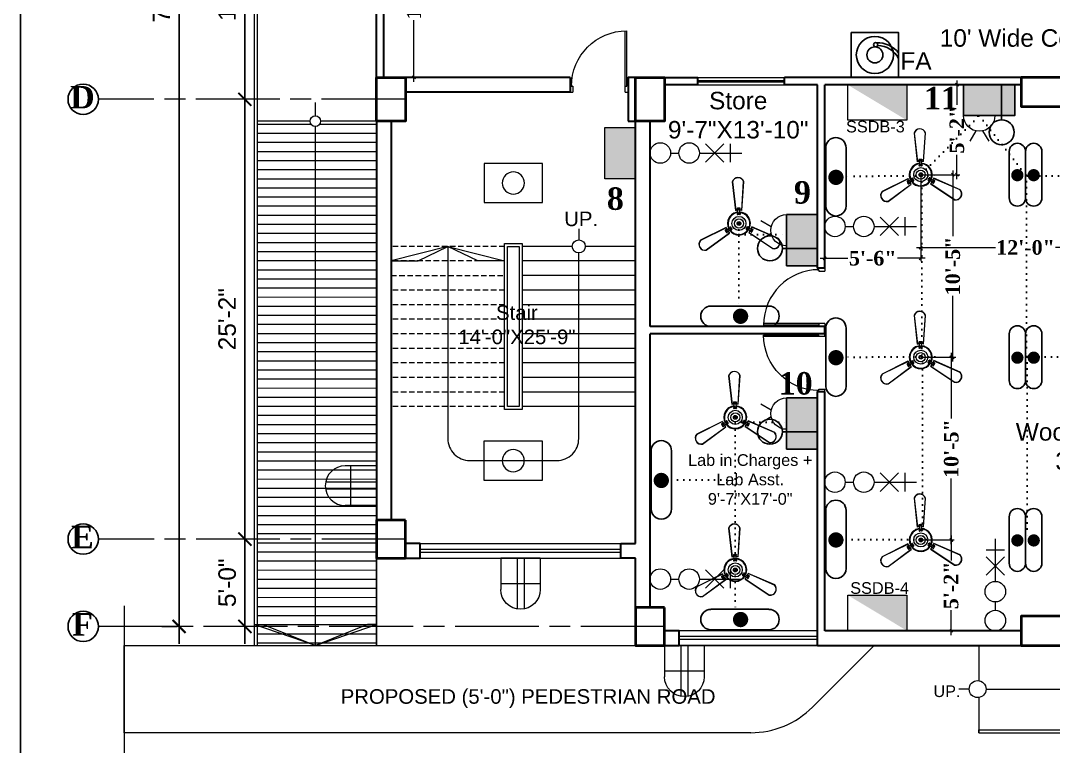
# Model space of a CAD drawing. Header units: inches. Extents: x -12 to 20935469, y -1604 to 24729220.
# Drawn here: x 20823799 to 20824509, y 24662805 to 24663303 of the extents above; entities that cross this region are included whole.
import ezdxf

# ---------------------------------------------------------------- set-up
doc = ezdxf.new("R2010")
doc.units = ezdxf.units.IN
doc.header["$LTSCALE"] = 0.03
doc.header["$MEASUREMENT"] = 0
doc.header["$PDMODE"] = 32
doc.header["$PDSIZE"] = 15
for name, pattern in [('ACAD_ISO02W100', [15, 12, -3]), ('ACAD_ISO08W100', [36, 24, -3, 6, -3]), ('DASHED2', [0.375, 0.25, -0.125]), ('DOT', [0.25, 0, -0.25])]:
    doc.linetypes.add(name, pattern=pattern)
for name, color, linetype, lineweight in [('0-elect.fixture-3 fan', 200, 'Continuous', 20), ('2', 7, 'Continuous', 9), ('AV_Text', 7, 'Continuous', 9), ('CL BOX', 90, 'ACAD_ISO02W100', 0), ('column', 1, 'Continuous', 40), ('Dim Line', 252, 'Continuous', 13), ('Dimiention', 75, 'Continuous', 18), ('Door', 7, 'Continuous', 18), ('DOUBLE LIGHT', 210, 'Continuous', 0), ('E-CF', 4, 'Continuous', 30), ('Grid Line', 252, 'Continuous', 18), ('Hatch', 253, 'Continuous', 15), ('line', 7, 'Continuous', 9), ('Main Wall', 7, 'Continuous', 30), ('RAIL', 23, 'Continuous', 13), ('STAIR', 46, 'Continuous', 15), ('WALL', 7, 'Continuous', 30), ('wind.', 150, 'Continuous', 20)]:
    doc.layers.add(name, color=color, linetype=linetype, lineweight=lineweight)
for name, color, linetype in [('DIM TEXT 2025', 7, 'Continuous'), ('fire alarm', 10, 'Continuous'), ('H', 154, 'Continuous'), ('QP TEX', 7, 'Continuous'), ('SB TEXT', 215, 'DOT'), ('SSDB TXT', 7, 'Continuous'), ('TEXT', 7, 'Continuous'), ('w', 188, 'DOT')]:
    doc.layers.add(name, color=color, linetype=linetype)
doc.styles.add('2', font='swisscl.ttf')
doc.styles.add('RomanS', font='arial.ttf', dxfattribs={"height": 12})
doc.styles.get("Standard").update_dxf_attribs({"font": 'timesbd.ttf'})
doc.dimstyles.new('Aec_Arch_I', dxfattribs={"dimscale": 96, "dimtxt": 12, "dimasz": 0.09375, "dimexe": 0.125, "dimexo": 0.125, "dimgap": 0.0625, "dimtad": 1, "dimdec": 0, "dimzin": 3, "dimdsep": 46, "dimlunit": 4, "dimtxsty": 'RomanS', "dimblk1": 'ARCHTICK', "dimblk2": 'ARCHTICK', "dimsah": 1, "dimcen": 0.09375, "dimdle": 0.125, "dimadec": 0, "dimazin": 0, "dimtfac": 0.75, "dimtdec": 0, "dimtmove": 2, "dimatfit": 3, "dimldrblk": 'ARCHTICK', "dimfxl": 1, "dimfrac": 1, "dimtolj": 1, "dimtzin": 0, "dimarcsym": 0})
doc.dimstyles.new('Standard 8', dxfattribs={"dimtxt": 7, "dimasz": 2, "dimexe": 2, "dimexo": 2, "dimgap": 2, "dimtad": 0, "dimdec": 0, "dimzin": 3, "dimdsep": 46, "dimlunit": 4, "dimtxsty": 'Standard', "dimblk": 'OBLIQUE', "dimcen": 3, "dimdle": 3, "dimclrd": 256, "dimclre": 256, "dimclrt": 256, "dimadec": 0, "dimazin": 0, "dimtfac": 1, "dimtdec": 0, "dimtix": 1, "dimtofl": 0, "dimtmove": 0, "dimatfit": 0, "dimldrblk": 'OBLIQUE', "dimfxl": 1, "dimtolj": 1, "dimtzin": 0, "dimlwd": -1, "dimlwe": -1, "dimarcsym": 0})

# ---------------------------------------------------------------- blocks, each defined once
blk = doc.blocks.new('$D40')
at = {"layer": 'Door'}
for p, q in [((1, 4), (1, 42)), ((2, 0), (2, 41.99)), ((1, 5), (0, 5)), ((2, 0), (0, 0)), ((2, 4), (1, 4)), ((39, 4), (38, 4)), ((38, 4), (38, 0)), ((40, 0), (38, 0)), ((40, 5), (38.99, 5)), ((39, 5), (39, 4))]:
    blk.add_line(p, q, dxfattribs=at)
blk.add_arc((1, 4), 38, 0, 90, dxfattribs=at)
blk = doc.blocks.new('E-CF')
at = {"layer": '0-elect.fixture-3 fan', "color": 230, "linetype": 'ByBlock', "lineweight": 13, "ltscale": 5}
for p, q in [((-1.45, 6.53), (-2.38, 20.87)), ((-1.35, 6.55), (-2.29, 20.85)), ((3.24, 20.73), (1.65, 6.48)), ((3.34, 20.73), (1.74, 6.45)), ((-19.63, -7.46), (-6.46, -1.71)), ((-19.57, -7.54), (-6.43, -1.8)), ((-4.99, -4.44), (-16.92, -12.4)), ((-4.93, -4.51), (-16.88, -12.49)), ((16.28, -13.26), (4.71, -4.73)), ((16.32, -13.17), (4.78, -4.66)), ((6.34, -2.1), (19.2, -8.44)), ((6.37, -2.01), (19.25, -8.36))]:
    blk.add_line(p, q, dxfattribs=at)
at = {"layer": '0-elect.fixture-3 fan', "color": 232, "linetype": 'ByBlock', "lineweight": 13, "ltscale": 5}
for p, q in [((-0.35, 5.43), (-0.66, 4.81)), ((-0.33, 6.68), (-0.62, 7.28)), ((-0.29, 7.46), (-0.15, 7.2)), ((-0.02, 6.87), (0.23, 7.01)), ((0.04, 5.2), (0.29, 5.33)), ((0.48, 7.43), (0.62, 7.18)), ((0.6, 5.41), (0.87, 4.78)), ((0.63, 6.66), (0.96, 7.25)), ((-0.35, 4.97), (-0.22, 4.72)), ((0.42, 4.9), (0.56, 4.65)), ((-6.08, -2.77), (-6.75, -2.79)), ((-6.68, -3.29), (-6.53, -3.05)), ((-6.31, -3.97), (-6.16, -3.73)), ((-5.94, -3.44), (-6.18, -3.29)), ((-5.62, -3.61), (-6, -4.17)), ((-4.99, -2.18), (-4.57, -1.62)), ((-4.52, -2.55), (-4.76, -2.41)), ((-4.53, -3.01), (-3.84, -2.97)), ((-4.46, -2.08), (-4.31, -1.83)), ((-4.13, -2.78), (-3.98, -2.54)), ((4.38, -3.22), (3.69, -3.14)), ((4.03, -2.81), (3.74, -2.8)), ((4.47, -2.17), (4.18, -2.17)), ((4.47, -2.63), (4.47, -2.91)), ((4.87, -2.41), (4.49, -1.83)), ((5.44, -3.87), (5.79, -4.45)), ((6.19, -4.13), (5.9, -4.12)), ((5.94, -3.05), (6.61, -3.1)), ((5.95, -3.42), (5.94, -3.7)), ((6.6, -3.47), (6.31, -3.46))]:
    blk.add_line(p, q, dxfattribs=at)
at = {"layer": '0-elect.fixture-3 fan', "color": 5, "lineweight": 13}
blk.add_line((0, 0), (0, 0), dxfattribs=at)
at = {"layer": '0-elect.fixture-3 fan', "color": 230, "linetype": 'ByBlock', "lineweight": 13, "ltscale": 5, "extrusion": (0, 0, -1)}
for centre, major_axis, start_param, end_param in [((0.46, 19.91), (-2.12, 2.12), 5.823867, 8.359631), ((0.46, 19.91), (-2.05, 2.05), 5.830329, 8.353169), ((0, 0), (-4.05, 4.05), 5.068563, 7.021343), ((0, 0), (-3.85, 3.85), 5.085186, 7.003917), ((0, 0), (4.72, 4.72), -1.003222, -0.833722), ((0, 0), (-4.05, 4.05), 0.879773, 2.832553), ((0, 0), (-3.85, 3.85), 0.896396, 2.815126), ((0, 0), (4.72, 4.72), -0.690743, -0.521244), ((0, 0), (-4.72, 4.72), 5.068843, 5.238343), ((0, 0), (4.72, 4.72), 3.185569, 3.355068), ((0, 0), (4.05, 4.05), 1.403372, 3.356151), ((0, 0), (-3.85, 3.85), 2.990791, 4.909522), ((0, 0), (4.72, 4.72), 1.403652, 1.573151), ((0, 0), (-4.72, 4.72), 2.66197, 2.831469), ((-17.47, -9.55), (-2.12, 2.12), 3.729471, 6.265236), ((-17.47, -9.55), (-2.05, 2.05), 3.735934, 6.258773), ((17, -10.35), (-2.12, 2.12), 1.635076, 4.170841), ((17, -10.35), (2.05, 2.05), 0.070743, 2.593582)]:
    blk.add_ellipse(centre, major_axis=major_axis, ratio=1, start_param=start_param, end_param=end_param, dxfattribs=at)
at = {"layer": '0-elect.fixture-3 fan', "color": 232, "linetype": 'ByBlock', "lineweight": 13, "ltscale": 5, "extrusion": (0, 0, -1)}
for centre, major_axis, start_param, end_param in [((-0.41, 7.39), (-0.169, 0.169), 5.038692, 7.013305), ((0, 0), (5.4, 5.4), -0.840677, -0.683789), ((-0.22, 7.33), (0.101, 0.101), 3.926991, 10.210176), ((-2.18, 6.1), (-1.37, 1.37), 2.052913, 2.705807), ((0.11, 6.94), (0.101, 0.101), 3.926991, 10.210176), ((0.17, 5.27), (0.101, 0.101), 3.926991, 10.210176), ((0.55, 7.31), (0.101, 0.101), 3.926991, 10.210176), ((2.58, 5.99), (1.46, 1.46), 3.643048, 4.257264), ((0.75, 7.36), (-0.169, 0.169), 0.887007, 2.86162), ((-0.44, 4.71), (0.169, 0.169), 2.26283, 4.381754), ((-0.28, 4.84), (0.101, 0.101), 3.926991, 10.210176), ((0, 0), (3.17, 3.17), -0.878763, -0.645703), ((0.49, 4.78), (0.101, 0.101), 3.926991, 10.210176), ((0.66, 4.68), (0.169, 0.169), 0.376965, 2.49589), ((-6.75, -3.02), (0.169, 0.169), 3.505001, 5.479614), ((0, 0), (-5.4, 5.4), 4.91891, 5.075797), ((-6.6, -3.17), (0.101, 0.101), 3.926991, 10.210176), ((-6.19, -4.04), (0.169, 0.169), 1.373501, 3.348114), ((-6.24, -3.85), (0.101, 0.101), 3.926991, 10.210176), ((-6.06, -3.36), (0.101, 0.101), 3.926991, 10.210176), ((-6.47, -0.75), (1.46, 1.46), 1.548653, 2.162869), ((-4.19, -4.93), (-1.37, 1.37), 6.241703, 6.894597), ((-4.64, -2.48), (-0.101, 0.101), 5.497787, 11.780972), ((-4.38, -1.76), (-0.169, 0.169), 6.136552, 8.255476), ((-4.38, -1.96), (-0.101, 0.101), 5.497787, 11.780972), ((-4.05, -2.66), (0.101, 0.101), 3.926991, 10.210176), ((0, 0), (-3.17, 3.17), 4.880824, 5.113884), ((-3.86, -2.73), (0.169, 0.169), 0.168435, 2.287359), ((3.72, -2.9), (0.169, 0.169), 2.471361, 4.590285), ((0, 0), (-3.17, 3.17), 2.786429, 3.019489), ((3.89, -2.81), (0.101, 0.101), 3.926991, 10.210176), ((4.29, -1.97), (-0.169, 0.169), 5.928021, 8.046946), ((4.33, -2.17), (0.101, 0.101), 3.926991, 10.210176), ((4.47, -2.77), (0.101, 0.101), 3.926991, 10.210176), ((3.89, -5.22), (-1.46, 1.46), 1.025054, 1.63927), ((6.36, -1.16), (1.37, 1.37), 2.576511, 3.229406), ((6, -4.32), (-0.169, 0.169), 2.981402, 4.956015), ((5.95, -3.56), (-0.101, 0.101), 5.497787, 11.780972), ((6.05, -4.13), (0.101, 0.101), 3.926991, 10.210176), ((0, 0), (-5.4, 5.4), 2.824515, 2.981402), ((6.45, -3.47), (-0.101, 0.101), 5.497787, 11.780972), ((6.6, -3.33), (-0.169, 0.169), 0.849902, 2.824515)]:
    blk.add_ellipse(centre, major_axis=major_axis, ratio=1, start_param=start_param, end_param=end_param, dxfattribs=at)
at = {"layer": '0-elect.fixture-3 fan', "linetype": 'ByBlock', "lineweight": 13, "ltscale": 5, "extrusion": (0, 0, -1)}
blk.add_ellipse((0.01, 0.03), major_axis=(-2.47, 2.47), ratio=1, start_param=5.497787, end_param=11.780972, dxfattribs=at)
at = {"layer": '0-elect.fixture-3 fan', "color": 200, "linetype": 'ByBlock', "lineweight": 13, "ltscale": 5, "extrusion": (0, 0, -1)}
blk.add_ellipse((0, 0), major_axis=(-1.61, 1.61), ratio=1, start_param=5.497787, end_param=11.780972, dxfattribs=at)
at = {"layer": '0-elect.fixture-3 fan', "color": 190, "linetype": 'ByBlock', "lineweight": 13, "ltscale": 5, "extrusion": (0, 0, -1)}
for major_axis, start_param, end_param in [((0.666, 0.666), 3.926991, 10.210176), ((-0.461, 0.461), 5.497787, 11.780972)]:
    blk.add_ellipse((0, 0), major_axis=major_axis, ratio=1, start_param=start_param, end_param=end_param, dxfattribs=at)
blk = doc.blocks.new('FDDF')
at = {"layer": 'line', "color": 6, "linetype": 'Continuous', "lineweight": 25, "ltscale": 50}
for p, q in [((7351582.6, 3307777.3), (7351582.6, 3307351.8)), ((7351732.3, 3307777.3), (7351732.3, 3307351.8))]:
    blk.add_line(p, q, dxfattribs=at)
at = {"layer": 'line', "color": 6, "linetype": 'Continuous', "lineweight": 40, "ltscale": 50, "const_width": 56.1}
blk.add_lwpolyline([(7351657.4, 3307596.9, 1), (7351657.4, 3307540.8, 1)], format="xyb", close=True, dxfattribs=at)
at = {"layer": 'line', "color": 6, "linetype": 'Continuous', "lineweight": 25, "ltscale": 50}
for centre, start, end in [((7351657.4, 3307777.3), 0, 180), ((7351657.4, 3307351.8), 180, 0)]:
    blk.add_arc(centre, 74.8, start, end, dxfattribs=at)
blk = doc.blocks.new('GGGGTG')
at = {"layer": 'line', "color": 5, "lineweight": -3, "xscale": -0.05365266185709679, "yscale": 0.05365266185709679, "zscale": 0.05365266185709679, "rotation": 270}
for p in [(11622999.06, 1222003.23), (11622999.06, 1221995.2)]:
    blk.add_blockref('FDDF', p, dxfattribs=at)
blk = doc.blocks.new('_Oblique')
at = {"color": 0, "linetype": 'ByBlock', "lineweight": -2}
blk.add_line((-0.5, -0.5), (0.5, 0.5), dxfattribs=at)
blk = doc.blocks.new('*D266')
at = {"layer": 'Defpoints', "color": 0, "transparency": 16777216}
for p in [(20824417.89, 24663197.48), (20824561.89, 24663197.48), (20824561.89, 24663147.48)]:
    blk.add_point(p, dxfattribs=at)
at = {"layer": 'DIM TEXT 2025', "lineweight": 0, "transparency": 16777216}
for p, q in [((20824417.89, 24663197.48), (20824417.89, 24663145.48)), ((20824561.89, 24663197.48), (20824561.89, 24663145.48)), ((20824414.89, 24663147.48), (20824469.31, 24663147.48)), ((20824564.89, 24663147.48), (20824510.47, 24663147.48))]:
    blk.add_line(p, q, dxfattribs=at)
at = {"layer": 'DIM TEXT 2025', "lineweight": 0, "transparency": 16777216, "xscale": 2, "yscale": 2, "zscale": 2, "rotation": 180}
blk.add_blockref('_Oblique', (20824417.89, 24663147.48), dxfattribs=at)
at = {"layer": 'DIM TEXT 2025', "lineweight": 0, "transparency": 16777216, "xscale": 2, "yscale": 2, "zscale": 2}
blk.add_blockref('_Oblique', (20824561.89, 24663147.48), dxfattribs=at)
at = {"layer": 'DIM TEXT 2025', "lineweight": 0, "transparency": 16777216, "insert": (20824489.89, 24663147.48), "char_height": 10, "attachment_point": 5}
blk.add_mtext('\\A1;12\'-0"', dxfattribs=at)
blk = doc.blocks.new('*D85')
at = {"layer": 'Defpoints', "color": 0, "transparency": 16777216}
for p in [(20824351.87, 24663197.48), (20824417.89, 24663197.48), (20824351.87, 24663140.11)]:
    blk.add_point(p, dxfattribs=at)
at = {"layer": 'DIM TEXT 2025', "lineweight": 0, "transparency": 16777216}
for p, q in [((20824351.87, 24663197.48), (20824351.87, 24663138.11)), ((20824417.89, 24663197.48), (20824417.89, 24663138.11)), ((20824348.87, 24663140.11), (20824367.76, 24663140.11)), ((20824420.89, 24663140.11), (20824401.99, 24663140.11))]:
    blk.add_line(p, q, dxfattribs=at)
at = {"layer": 'DIM TEXT 2025', "lineweight": 0, "transparency": 16777216, "xscale": 2, "yscale": 2, "zscale": 2, "rotation": 180}
blk.add_blockref('_Oblique', (20824351.87, 24663140.11), dxfattribs=at)
at = {"layer": 'DIM TEXT 2025', "lineweight": 0, "transparency": 16777216, "xscale": 2, "yscale": 2, "zscale": 2}
blk.add_blockref('_Oblique', (20824417.89, 24663140.11), dxfattribs=at)
at = {"layer": 'DIM TEXT 2025', "lineweight": 0, "transparency": 16777216, "insert": (20824384.88, 24663140.11), "char_height": 10, "attachment_point": 5}
blk.add_mtext('\\A1;5\'-6"', dxfattribs=at)
blk = doc.blocks.new('*D268')
at = {"layer": 'Defpoints', "color": 0, "transparency": 16777216}
for p in [(20824417.89, 24663197.48), (20824417.89, 24663072.16), (20824439.92, 24663072.16)]:
    blk.add_point(p, dxfattribs=at)
at = {"layer": 'DIM TEXT 2025', "lineweight": 0, "transparency": 16777216}
for p, q in [((20824439.92, 24663200.48), (20824439.92, 24663155.4)), ((20824417.89, 24663197.48), (20824441.92, 24663197.48)), ((20824439.92, 24663069.16), (20824439.92, 24663114.24)), ((20824417.89, 24663072.16), (20824441.92, 24663072.16))]:
    blk.add_line(p, q, dxfattribs=at)
at = {"layer": 'DIM TEXT 2025', "lineweight": 0, "transparency": 16777216, "xscale": 2, "yscale": 2, "zscale": 2}
for p, rotation in [((20824439.92, 24663197.48), 90), ((20824439.92, 24663072.16), 270)]:
    blk.add_blockref('_Oblique', p, dxfattribs=dict(at, rotation=rotation))
at = {"layer": 'DIM TEXT 2025', "lineweight": 0, "transparency": 16777216, "insert": (20824439.92, 24663134.82), "char_height": 10, "attachment_point": 5, "rotation": 90}
blk.add_mtext('\\A1;10\'-5"', dxfattribs=at)
blk = doc.blocks.new('*D269')
at = {"layer": 'Defpoints', "color": 0, "transparency": 16777216}
for p in [(20824417.89, 24663072.16), (20824417.89, 24662946.68), (20824438.9, 24662946.68)]:
    blk.add_point(p, dxfattribs=at)
at = {"layer": 'DIM TEXT 2025', "lineweight": 0, "transparency": 16777216}
for p, q in [((20824417.89, 24663072.16), (20824440.9, 24663072.16)), ((20824438.9, 24663075.16), (20824438.9, 24663030)), ((20824438.9, 24662943.68), (20824438.9, 24662988.85)), ((20824417.89, 24662946.68), (20824440.9, 24662946.68))]:
    blk.add_line(p, q, dxfattribs=at)
at = {"layer": 'DIM TEXT 2025', "lineweight": 0, "transparency": 16777216, "xscale": 2, "yscale": 2, "zscale": 2}
for p, rotation in [((20824438.9, 24663072.16), 90), ((20824438.9, 24662946.68), 270)]:
    blk.add_blockref('_Oblique', p, dxfattribs=dict(at, rotation=rotation))
at = {"layer": 'DIM TEXT 2025', "lineweight": 0, "transparency": 16777216, "insert": (20824438.9, 24663009.42), "char_height": 10, "attachment_point": 5, "rotation": 90}
blk.add_mtext('\\A1;10\'-5"', dxfattribs=at)
blk = doc.blocks.new('*D86')
at = {"layer": 'Defpoints', "color": 0, "transparency": 16777216}
for p in [(20824417.89, 24662946.68), (20824418.27, 24662884.29), (20824438.77, 24662884.29)]:
    blk.add_point(p, dxfattribs=at)
at = {"layer": 'DIM TEXT 2025', "lineweight": 0, "transparency": 16777216}
for p, q in [((20824417.89, 24662946.68), (20824440.77, 24662946.68)), ((20824438.77, 24662949.68), (20824438.77, 24662932.6)), ((20824438.77, 24662881.29), (20824438.77, 24662898.37)), ((20824418.27, 24662884.29), (20824440.77, 24662884.29))]:
    blk.add_line(p, q, dxfattribs=at)
at = {"layer": 'DIM TEXT 2025', "lineweight": 0, "transparency": 16777216, "xscale": 2, "yscale": 2, "zscale": 2}
for p, rotation in [((20824438.77, 24662946.68), 90), ((20824438.77, 24662884.29), 270)]:
    blk.add_blockref('_Oblique', p, dxfattribs=dict(at, rotation=rotation))
at = {"layer": 'DIM TEXT 2025', "lineweight": 0, "transparency": 16777216, "insert": (20824438.77, 24662915.48), "char_height": 10, "attachment_point": 5, "rotation": 90}
blk.add_mtext('\\A1;5\'-2"', dxfattribs=at)
blk = doc.blocks.new('*D87')
at = {"layer": 'Defpoints', "color": 0, "transparency": 16777216}
for p in [(20824417.89, 24663259.28), (20824442.73, 24663259.28), (20824417.89, 24663197.48)]:
    blk.add_point(p, dxfattribs=at)
at = {"layer": 'DIM TEXT 2025', "lineweight": 0, "transparency": 16777216}
for p, q in [((20824442.73, 24663262.28), (20824442.73, 24663245.49)), ((20824417.89, 24663259.28), (20824444.73, 24663259.28)), ((20824442.73, 24663194.48), (20824442.73, 24663211.26)), ((20824417.89, 24663197.48), (20824444.73, 24663197.48))]:
    blk.add_line(p, q, dxfattribs=at)
at = {"layer": 'DIM TEXT 2025', "lineweight": 0, "transparency": 16777216, "xscale": 2, "yscale": 2, "zscale": 2}
for p, rotation in [((20824442.73, 24663259.28), 90), ((20824442.73, 24663197.48), 270)]:
    blk.add_blockref('_Oblique', p, dxfattribs=dict(at, rotation=rotation))
at = {"layer": 'DIM TEXT 2025', "lineweight": 0, "transparency": 16777216, "insert": (20824442.73, 24663228.38), "char_height": 10, "attachment_point": 5, "rotation": 90}
blk.add_mtext('\\A1;5\'-2"', dxfattribs=at)
blk = doc.blocks.new('*D90')
at = {"layer": 'Defpoints', "color": 0, "transparency": 16777216}
for p in [(20824048.9, 24663384.29), (20824048.9, 24663264.29), (20824069.61, 24663264.29)]:
    blk.add_point(p, dxfattribs=at)
at = {"layer": 'DIM TEXT 2025', "lineweight": 0, "transparency": 16777216}
for p, q in [((20824048.9, 24663384.29), (20824071.61, 24663384.29)), ((20824069.61, 24663387.29), (20824069.61, 24663344.86)), ((20824069.61, 24663261.29), (20824069.61, 24663303.71)), ((20824048.9, 24663264.29), (20824071.61, 24663264.29))]:
    blk.add_line(p, q, dxfattribs=at)
at = {"layer": 'DIM TEXT 2025', "lineweight": 0, "transparency": 16777216, "xscale": 2, "yscale": 2, "zscale": 2}
for p, rotation in [((20824069.61, 24663384.29), 90), ((20824069.61, 24663264.29), 270)]:
    blk.add_blockref('_Oblique', p, dxfattribs=dict(at, rotation=rotation))
at = {"layer": 'DIM TEXT 2025', "lineweight": 0, "transparency": 16777216, "insert": (20824069.61, 24663324.29), "char_height": 10, "attachment_point": 5, "rotation": 90}
blk.add_mtext('\\A1;10\'-0"', dxfattribs=at)
blk = doc.blocks.new('GGGFGFG')
at = {"layer": 'line', "color": 4, "ltscale": 50}
for p, q in [((7356688.2, 3293208.1), (7357003, 3293208.1)), ((7356688.2, 3292998.4), (7356688.2, 3293208.1)), ((7357003, 3293208.1), (7357003, 3292998.4)), ((7357003, 3292998.4), (7356688.2, 3292998.4))]:
    blk.add_line(p, q, dxfattribs=at)
blk.add_circle((7356845.6, 3293103.2), 59.6, dxfattribs=at)
blk = doc.blocks.new('fgftrfteter')
at = {"layer": 'Dimiention', "color": 4, "ltscale": 50}
for p, q in [((4580895, 2288123), (4580808, 2288269)), ((4580989, 2288123), (4581076, 2288269)), ((4580720, 2287906), (4581164, 2287906))]:
    blk.add_line(p, q, dxfattribs=at)
blk.add_arc((4580942, 2287906), 222, 0, 180, dxfattribs=at)
blk = doc.blocks.new('2PIN')
at = {"layer": 'H', "true_color": 0x000000, "transparency": 33554567}
h = blk.add_hatch(color=18, dxfattribs=at)
h.dxf.hatch_style = 1
h.paths.add_polyline_path([(20823027, 24658981.2), (20822972.3, 24658981.2), (20822972.3, 24658948.3), (20823027, 24658948.3)])
blk.add_lwpolyline([(20822972.3, 24658981.2), (20823027, 24658981.2), (20823027, 24658948.3), (20822972.3, 24658948.3)], close=True)
at = {"layer": '2', "color": 6, "lineweight": 25, "transparency": 33554648, "xscale": 0.07559514081214198, "yscale": 0.07559514081214198, "zscale": 0.07559514081214198}
blk.add_blockref('fgftrfteter', (20476692.1, 24486026.6), dxfattribs=at)
blk = doc.blocks.new('JUJUJUKIII')
at = {"layer": 'H', "ltscale": 50, "true_color": 0x999999, "transparency": 33554556}
h = blk.add_hatch(color=253, dxfattribs=at)
h.dxf.hatch_style = 1
h.paths.add_polyline_path([(7363219.9, 3291034.2), (7363425.7, 3291034.2), (7363425.7, 3291376.7), (7363219.9, 3291376.7)])
at = {"layer": 'Dimiention', "color": 4, "ltscale": 50}
blk.add_lwpolyline([(7363219.9, 3291034.2), (7363425.7, 3291034.2), (7363425.7, 3291376.7), (7363219.9, 3291376.7)], close=True, dxfattribs=at)
blk = doc.blocks.new('bulb')
at = {"layer": 'line', "color": 4, "lineweight": 25, "ltscale": 50}
for p, q in [((20823168.7, 24658803.9), (20823168.7, 24658777.6)), ((20823168.7, 24658790.8), (20823209.9, 24658790.8))]:
    blk.add_line(p, q, dxfattribs=at)
blk.add_circle((20823224.6, 24658790.8), 14.7, dxfattribs=at)
blk = doc.blocks.new('DFDEDRFE')
at = {"layer": 'Dimiention', "ltscale": 50}
for p, q in [((7351174, 3290082.1), (7350909.5, 3290082.1)), ((7350959.1, 3289748.7), (7350959.1, 3290082.1)), ((7351174, 3290082.1), (7351174, 3289748.7)), ((7351174, 3289944.8), (7350745.4, 3289944.8)), ((7351174, 3289886), (7350745.4, 3289886)), ((7351174, 3289748.7), (7350909.5, 3289748.7))]:
    blk.add_line(p, q, dxfattribs=at)
blk.add_arc((7350909.5, 3289915.4), 166.7, 90, 270, dxfattribs=at)
blk = doc.blocks.new('_ArchTick')
at = {"color": 0, "linetype": 'ByBlock', "lineweight": 35, "const_width": 0.15}
blk.add_lwpolyline([(-0.5, -0.5), (0.5, 0.5)], dxfattribs=at)
blk = doc.blocks.new('*D332')
at = {"layer": 'Defpoints', "color": 0, "transparency": 16777216}
for p in [(20820043.81, 24639011.47), (20820043.81, 24638861.47), (20820043.81, 24638861.47)]:
    blk.add_point(p, dxfattribs=at)
at = {"layer": 'Dim Line', "color": 0, "lineweight": -2, "transparency": 16777216}
for p, q in [((20820043.81, 24639023.47), (20820043.81, 24638849.47)), ((20820055.81, 24639011.47), (20820055.81, 24639011.47)), ((20820055.81, 24638861.47), (20820055.81, 24638861.47))]:
    blk.add_line(p, q, dxfattribs=at)
at = {"layer": 'Dim Line', "color": 0, "lineweight": -2, "transparency": 16777216, "xscale": 9, "yscale": 9, "zscale": 9}
for p, rotation in [((20820043.81, 24639011.47), 90), ((20820043.81, 24638861.47), 270)]:
    blk.add_blockref('_ArchTick', p, dxfattribs=dict(at, rotation=rotation))
at = {"layer": 'Dim Line', "color": 0, "transparency": 16777216, "insert": (20820031.68, 24638936.47), "char_height": 12, "attachment_point": 5, "rotation": 90, "style": 'RomanS'}
blk.add_mtext('\\A1;12\'-6"', dxfattribs=at)
blk = doc.blocks.new('*D333')
at = {"layer": 'Defpoints', "color": 0, "transparency": 16777216}
for p in [(20820043.81, 24638861.47), (20820043.81, 24638559.44), (20820043.81, 24638559.44)]:
    blk.add_point(p, dxfattribs=at)
at = {"layer": 'Dim Line', "color": 0, "lineweight": -2, "transparency": 16777216}
for p, q in [((20820043.81, 24638873.47), (20820043.81, 24638547.44)), ((20820055.81, 24638861.47), (20820055.81, 24638861.47)), ((20820055.81, 24638559.44), (20820055.81, 24638559.44))]:
    blk.add_line(p, q, dxfattribs=at)
at = {"layer": 'Dim Line', "color": 0, "lineweight": -2, "transparency": 16777216, "xscale": 9, "yscale": 9, "zscale": 9}
for p, rotation in [((20820043.81, 24638861.47), 90), ((20820043.81, 24638559.44), 270)]:
    blk.add_blockref('_ArchTick', p, dxfattribs=dict(at, rotation=rotation))
at = {"layer": 'Dim Line', "color": 0, "transparency": 16777216, "insert": (20820031.68, 24638710.46), "char_height": 12, "attachment_point": 5, "rotation": 90, "style": 'RomanS'}
blk.add_mtext('\\A1;25\'-2"', dxfattribs=at)
blk = doc.blocks.new('*D334')
at = {"layer": 'Defpoints', "color": 0, "transparency": 16777216}
for p in [(20820043.81, 24638559.44), (20820043.81, 24638499.48), (20820043.81, 24638499.48)]:
    blk.add_point(p, dxfattribs=at)
at = {"layer": 'Dim Line', "color": 0, "lineweight": -2, "transparency": 16777216}
for p, q in [((20820043.81, 24638571.44), (20820043.81, 24638487.48)), ((20820055.81, 24638559.44), (20820055.81, 24638559.44)), ((20820055.81, 24638499.48), (20820055.81, 24638499.48))]:
    blk.add_line(p, q, dxfattribs=at)
at = {"layer": 'Dim Line', "color": 0, "lineweight": -2, "transparency": 16777216, "xscale": 9, "yscale": 9, "zscale": 9}
for p, rotation in [((20820043.81, 24638559.44), 90), ((20820043.81, 24638499.48), 270)]:
    blk.add_blockref('_ArchTick', p, dxfattribs=dict(at, rotation=rotation))
at = {"layer": 'Dim Line', "color": 0, "transparency": 16777216, "insert": (20820031.68, 24638529.46), "char_height": 12, "attachment_point": 5, "rotation": 90, "style": 'RomanS'}
blk.add_mtext('\\A1;5\'-0"', dxfattribs=at)
blk = doc.blocks.new('*D335')
at = {"layer": 'Defpoints', "color": 0, "transparency": 16777216}
for p in [(20819998.65, 24639371.33), (20820009.29, 24639371.33), (20820009.29, 24638499.48)]:
    blk.add_point(p, dxfattribs=at)
at = {"layer": 'Dim Line', "color": 0, "lineweight": -2, "transparency": 16777216}
for p, q in [((20819998.65, 24638487.48), (20819998.65, 24639383.33)), ((20819997.29, 24639371.33), (20819986.65, 24639371.33)), ((20819997.29, 24638499.48), (20819986.65, 24638499.48))]:
    blk.add_line(p, q, dxfattribs=at)
at = {"layer": 'Dim Line', "color": 0, "lineweight": -2, "transparency": 16777216, "xscale": 9, "yscale": 9, "zscale": 9}
for p, rotation in [((20819998.65, 24639371.33), 90), ((20819998.65, 24638499.48), 270)]:
    blk.add_blockref('_ArchTick', p, dxfattribs=dict(at, rotation=rotation))
at = {"layer": 'Dim Line', "color": 0, "transparency": 16777216, "insert": (20819986.53, 24638935.41), "char_height": 12, "attachment_point": 5, "rotation": 90, "style": 'RomanS'}
blk.add_mtext('\\A1;72\'-8"', dxfattribs=at)
blk = doc.blocks.new('U7TYT')
at = {"layer": 'Dimiention', "ltscale": 50, "transparency": 33554590}
h = blk.add_hatch(color=253, dxfattribs=at)
h.dxf.hatch_style = 1
h.paths.add_polyline_path([(7347319.5, 3290479.6), (7346977, 3290273.9), (7347319.5, 3290273.9)])
at = {"layer": 'Dimiention', "color": 4, "ltscale": 50}
blk.add_lwpolyline([(7347319.5, 3290273.9), (7347319.5, 3290479.6), (7346977, 3290479.6), (7346977, 3290273.9)], close=True, dxfattribs=at)
blk = doc.blocks.new('gy')
at = {"layer": 'Dimiention', "color": 18, "ltscale": 50, "true_color": 0x000000}
for p, q in [((3543686.26, 5183217.13), (3543686.26, 5183211.14)), ((3543688.4, 5183217.13), (3543694.39, 5183211.14)), ((3543694.39, 5183217.13), (3543688.4, 5183211.14)), ((3543696.38, 5183214.14), (3543682.58, 5183214.14)), ((3543705.77, 5183214.14), (3543703.06, 5183214.14))]:
    blk.add_line(p, q, dxfattribs=at)
for centre in [(3543699.72, 5183214.14), (3543709.11, 5183214.14)]:
    blk.add_circle(centre, 3.34, dxfattribs=at)
blk = doc.blocks.new('fire alrm')
at = {"layer": 'fire alarm'}
blk.add_lwpolyline([(20824372.37, 24663295.02), (20824404.8, 24663295.02), (20824404.8, 24663264.04), (20824372.37, 24663264.04)], close=True, dxfattribs=at)
at = {"layer": 'fire alarm', "ltscale": 50}
for centre, radius in [((20824388.59, 24663279.53), 12.75), ((20824388.58, 24663279.53), 5.49)]:
    blk.add_circle(centre, radius, dxfattribs=at)
at = {"layer": 'fire alarm'}
blk.add_circle((20824389.11, 24663286.53), 1.46, dxfattribs=at)
for centre, radius, start, end in [((20824390.38, 24663269.56), 18.31, 38.0837, 92.10277), ((20824390.4, 24663269.89), 16.11, 26.61592, 89.70005)]:
    blk.add_arc(centre, radius, start, end, dxfattribs=at)
at = {"insert": (20824406.14, 24663281.42), "char_height": 12, "attachment_point": 1, "style": 'RomanS'}
blk.add_mtext_dynamic_manual_height_columns('FA', width=21.6697, gutter_width=60, heights=[0], dxfattribs=at)
blk = doc.blocks.new('GRID')
at = {"layer": 'Grid Line', "color": 252, "linetype": 'ACAD_ISO08W100', "lineweight": 9, "ltscale": 80, "true_color": 0x939598}
for p, q in [((20820154.14, 24638861.47), (20819943.28, 24638861.47)), ((20820154.28, 24638559.44), (20819943.28, 24638559.44)), ((20820332.25, 24638499.48), (20819943.28, 24638499.48))]:
    blk.add_line(p, q, dxfattribs=at)
at = {"layer": 'TEXT'}
for centre in [(20819932.72, 24638861.47), (20819932.72, 24638559.44), (20819932.72, 24638499.48)]:
    blk.add_circle(centre, 10.42, dxfattribs=at)
at = {"layer": 'TEXT', "char_height": 15.435, "width": 227.4581, "attachment_point": 8, "rotation": 0}
for s, insert in [('\\A1;D', (20819932.21, 24638855.17)), ('\\A1;E', (20819932.21, 24638553.14)), ('\\A1;F', (20819932.21, 24638493.18))]:
    blk.add_mtext(s, dxfattribs=dict(at, insert=insert))
at = {"layer": 'Dim Line'}
for base, p1, p2, picture, middle in [((20819998.65, 24639371.33), (20820009.29, 24638499.48), (20820009.29, 24639371.33), '*D335', (20819986.53, 24638935.41)), ((20820043.81, 24638861.47), (20820043.81, 24639011.47), (20820043.81, 24638861.47), '*D332', (20820031.68, 24638936.47)), ((20820043.81, 24638559.44), (20820043.81, 24638861.47), (20820043.81, 24638559.44), '*D333', (20820031.68, 24638710.46)), ((20820043.81, 24638499.48), (20820043.81, 24638559.44), (20820043.81, 24638499.48), '*D334', (20820031.68, 24638529.46))]:
    dim = blk.add_linear_dim(base=base, p1=p1, p2=p2, angle=90, dimstyle='Aec_Arch_I', dxfattribs=at)
    dim.commit()
    dim.dimension.update_dxf_attribs({"geometry": picture, "text_midpoint": middle})

msp = doc.modelspace()

# ---------------------------------------------------------------- hatches: boundary and pattern name
at = {"layer": 'STAIR', "lineweight": 5}
h = msp.add_hatch(dxfattribs=at)
h.set_pattern_fill('ANSI31', color=253, scale=50, angle=135)
h.set_pattern_definition([(180, (-6894.41, -60761.468), (-4e-16, -6.25), [])])
edge = h.paths.add_edge_path()
edge.add_arc((20824001.88, 24663234.27), 3.61, 180, 360)
edge.add_line((20824005.49, 24663234.27), (20824043.9, 24663234.27))
edge.add_line((20824043.9, 24663234.27), (20824043.9, 24662960.24))
edge.add_line((20824043.9, 24662960.24), (20824043.9, 24662934.24))
edge.add_line((20824043.9, 24662934.24), (20824043.9, 24662874.27))
edge.add_line((20824043.9, 24662874.27), (20823961.9, 24662874.27))
edge.add_line((20823961.9, 24662874.27), (20823961.9, 24663234.27))
edge.add_line((20823961.9, 24663234.27), (20823998.26, 24663234.27))

# ---------------------------------------------------------------- linework, layer by layer
for p, q in [((20824043.9, 24662934.25), (20824043.9, 24662874.29)), ((20824251.87, 24662874.29), (20824251.87, 24662874.29))]:
    msp.add_line(p, q)
at = {"layer": 'column', "lineweight": 40, "ltscale": 20}
for points in [[(20824043.9, 24663264.28), (20824063.9, 24663264.28), (20824063.9, 24663234.28), (20824043.9, 24663234.28)], [(20824221.87, 24663264.28), (20824241.87, 24663264.28), (20824241.87, 24663234.28), (20824221.87, 24663234.28)], [(20824486.87, 24663264.28), (20824486.87, 24663244.28), (20824516.87, 24663244.28), (20824516.87, 24663264.28)], [(20824063.9, 24662960.25), (20824043.9, 24662960.25), (20824043.9, 24662934.25), (20824063.9, 24662934.25)], [(20824241.87, 24662900.29), (20824221.87, 24662900.29), (20824221.87, 24662874.29), (20824241.87, 24662874.29)], [(20824516.87, 24662874.28), (20824516.87, 24662894.28), (20824486.87, 24662894.28), (20824486.87, 24662874.28)]]:
    msp.add_lwpolyline(points, close=True, dxfattribs=at)
at = {"layer": 'Defpoints'}
msp.add_lwpolyline([(20823799.37, 24663985.03), (20826238.23, 24663985.03), (20826238.23, 24662370.32), (20823799.37, 24662370.32)], close=True, dxfattribs=at)
at = {"layer": 'Hatch'}
for p, q in [((20823998.26, 24663234.27), (20823961.9, 24663234.27)), ((20824043.9, 24663234.27), (20824005.49, 24663234.27)), ((20823870.42, 24662901.42), (20823870.42, 24662780.74)), ((20823870.42, 24662874.29), (20824221.87, 24662874.29)), ((20823870.42, 24662814.29), (20823870.42, 24662874.29)), ((20823870.42, 24662874.29), (20824457.87, 24662874.28)), ((20823903.21, 24662874.29), (20824221.87, 24662874.29)), ((20824457.87, 24662874.29), (20824457.87, 24662850.03)), ((20824457.87, 24662838.54), (20824457.87, 24662814.29)), ((20824301.02, 24662814.29), (20823870.42, 24662814.29))]:
    msp.add_line(p, q, dxfattribs=at)
at = {"layer": 'Hatch', "lineweight": 0}
msp.add_line((20824385.87, 24662874.28), (20824343.45, 24662831.86), dxfattribs=at)
msp.add_arc((20824301.02, 24662874.29), 60, 270, 315, dxfattribs=at)
at = {"layer": 'Main Wall', "lineweight": 30}
for p, q in [((20824043.9, 24663264.29), (20824043.9, 24663339.29)), ((20824048.9, 24663264.29), (20824048.9, 24663339.29)), ((20824176.87, 24663264.28), (20824063.9, 24663264.28)), ((20824176.87, 24663264.28), (20824176.87, 24663254.28)), ((20824231.87, 24663264.26), (20824221.87, 24663264.26)), ((20824486.87, 24663264.28), (20824324.37, 24663264.28)), ((20824324.37, 24663259.28), (20824324.37, 24663264.28)), ((20824346.87, 24663259.28), (20824324.37, 24663259.28)), ((20824346.87, 24663133.29), (20824346.87, 24663259.28)), ((20824486.87, 24663259.28), (20824351.87, 24663259.28)), ((20824351.87, 24663133.29), (20824351.87, 24663259.28)), ((20824176.87, 24663254.28), (20824063.9, 24663254.28)), ((20824043.9, 24663234.28), (20824043.9, 24662960.25)), ((20824053.9, 24663234.28), (20824053.9, 24662960.25)), ((20824221.87, 24662944.25), (20824221.87, 24663234.29)), ((20824231.87, 24663093.29), (20824231.87, 24663234.29)), ((20824351.87, 24663133.29), (20824346.87, 24663133.29)), ((20824351.87, 24663093.29), (20824231.87, 24663093.29)), ((20824351.87, 24663088.29), (20824351.87, 24663093.29)), ((20824351.87, 24663088.29), (20824231.87, 24663088.29)), ((20824231.87, 24662900.29), (20824231.87, 24663088.29)), ((20824351.87, 24663048.29), (20824346.87, 24663048.29)), ((20824346.87, 24662874.29), (20824346.87, 24663048.29)), ((20824351.87, 24662884.29), (20824351.87, 24663048.29)), ((20824073.9, 24662944.25), (20824063.9, 24662944.25)), ((20824073.9, 24662934.25), (20824073.9, 24662944.25)), ((20824211.87, 24662934.25), (20824211.87, 24662944.25)), ((20824211.87, 24662944.25), (20824221.87, 24662944.25)), ((20824063.9, 24662934.25), (20824073.9, 24662934.25)), ((20824221.87, 24662934.25), (20824211.87, 24662934.25)), ((20824221.87, 24662900.29), (20824221.87, 24662934.25)), ((20824476.87, 24662884.28), (20824351.87, 24662884.29)), ((20824486.87, 24662884.28), (20824351.87, 24662884.29)), ((20824346.87, 24662874.29), (20824486.87, 24662874.29)), ((20824361.87, 24662874.29), (20824361.87, 24662874.29)), ((20824486.87, 24662878.28), (20824486.87, 24662878.28))]:
    msp.add_line(p, q, dxfattribs=at)
for points in [[(20824216.87, 24663234.28), (20824221.87, 24663234.28), (20824221.87, 24663264.28), (20824216.87, 24663264.28)], [(20824264.37, 24663259.28), (20824241.87, 24663259.28), (20824241.87, 24663264.28), (20824264.37, 24663264.28)]]:
    msp.add_lwpolyline(points, close=True, dxfattribs=at)
msp.add_lwpolyline([(20824241.87, 24662874.29), (20824251.87, 24662874.29), (20824251.87, 24662884.29), (20824241.87, 24662884.29)], dxfattribs=at)
at = {"layer": 'RAIL', "color": 6, "lineweight": 5}
for points in [[(20824131.9, 24663150.25), (20824143.9, 24663150.25), (20824143.9, 24663036.25), (20824131.9, 24663036.25)], [(20824133.9, 24663148.25), (20824141.9, 24663148.25), (20824141.9, 24663038.25), (20824133.9, 24663038.25)]]:
    msp.add_lwpolyline(points, close=True, dxfattribs=at)
at = {"layer": 'STAIR', "color": 253, "lineweight": 5}
for p, q in [((20823959.9, 24663414.27), (20823959.9, 24662874.27)), ((20823961.9, 24663412.27), (20823961.9, 24662874.27)), ((20824001.88, 24663237.88), (20824001.88, 24663247.15)), ((20824001.88, 24662874.29), (20824001.88, 24663230.65)), ((20824001.9, 24662874.29), (20823959.9, 24662888.54)), ((20823959.9, 24662888.54), (20823966.1, 24662888.54)), ((20823966.1, 24662888.54), (20824001.9, 24662874.29)), ((20824001.9, 24662874.29), (20824043.9, 24662888.54)), ((20824037.69, 24662888.54), (20824001.9, 24662874.29)), ((20824043.9, 24662888.54), (20824037.69, 24662888.54)), ((20824451.15, 24662844.29), (20824444.03, 24662844.29))]:
    msp.add_line(p, q, dxfattribs=at)
at = {"layer": 'STAIR', "lineweight": 9}
msp.add_line((20824182.88, 24663160.34), (20824182.88, 24663152.69), dxfattribs=at)
at = {"layer": 'STAIR', "color": 32, "linetype": 'DASHED2', "lineweight": 5, "ltscale": 500}
for p, q in [((20824131.9, 24663148.25), (20824053.9, 24663148.25)), ((20824131.9, 24663138.25), (20824053.9, 24663138.25)), ((20824053.9, 24663128.25), (20824131.9, 24663128.25)), ((20824131.9, 24663118.25), (20824053.9, 24663118.25)), ((20824131.9, 24663108.25), (20824053.9, 24663108.25)), ((20824131.9, 24663098.25), (20824053.9, 24663098.25)), ((20824131.9, 24663088.25), (20824053.9, 24663088.25)), ((20824131.9, 24663078.25), (20824053.9, 24663078.25)), ((20824131.9, 24663068.25), (20824053.9, 24663068.25)), ((20824131.9, 24663058.25), (20824053.9, 24663058.25)), ((20824131.9, 24663048.25), (20824053.9, 24663048.25)), ((20824131.9, 24663038.25), (20824053.9, 24663038.25))]:
    msp.add_line(p, q, dxfattribs=at)
at = {"layer": 'STAIR', "color": 32, "lineweight": 5}
for p, q in [((20824178.44, 24663148.25), (20824143.9, 24663148.25)), ((20824221.87, 24663148.25), (20824187.33, 24663148.25)), ((20824221.87, 24663138.25), (20824143.9, 24663138.25)), ((20824221.87, 24663128.25), (20824143.9, 24663128.25)), ((20824221.87, 24663118.25), (20824143.9, 24663118.25)), ((20824221.87, 24663108.25), (20824143.9, 24663108.25)), ((20824221.87, 24663098.25), (20824143.9, 24663098.25)), ((20824221.87, 24663088.25), (20824143.9, 24663088.25)), ((20824221.87, 24663078.25), (20824143.9, 24663078.25)), ((20824221.87, 24663068.25), (20824143.9, 24663068.25)), ((20824221.87, 24663058.25), (20824143.9, 24663058.25)), ((20824221.87, 24663048.25), (20824143.9, 24663048.25)), ((20824221.87, 24663038.25), (20824143.9, 24663038.25))]:
    msp.add_line(p, q, dxfattribs=at)
at = {"layer": 'STAIR', "lineweight": 9}
msp.add_lwpolyline([(20824092.9, 24663148.25), (20824053.9, 24663138.25), (20824072.55, 24663138.25), (20824092.9, 24663148.25), (20824131.9, 24663138.25), (20824113.47, 24663138.25), (20824092.9, 24663148.25), (20824092.9, 24663016.25, 0.414214), (20824107.9, 24663001.25), (20824167.88, 24663001.25, 0.414214), (20824182.88, 24663016.25), (20824182.88, 24663143.8)], format="xyb", dxfattribs=at)
at = {"layer": 'STAIR', "color": 253, "lineweight": 5}
msp.add_lwpolyline([(20824462.78, 24662844.29), (20824811.87, 24662844.29), (20824811.87, 24663019.25), (20824781.87, 24663007.49), (20824798.66, 24663007.42), (20824811.87, 24663019.25), (20824839.87, 24663007.37), (20824824.63, 24663007.41), (20824811.87, 24663019.25)], dxfattribs=at)
for centre, radius in [((20824001.88, 24663234.27), 3.61), ((20824456.97, 24662844.29), 5.81)]:
    msp.add_circle(centre, radius, dxfattribs=at)
at = {"layer": 'STAIR', "lineweight": 9}
msp.add_circle((20824182.88, 24663148.25), 4.45, dxfattribs=at)
at = {"layer": 'w', "linetype": 'DOT', "lineweight": 30, "ltscale": 550, "transparency": 33554661}
for p, q in [((20824418.67, 24663198.26), (20824458.11, 24663238.15)), ((20824458.12, 24663238.15), (20824489.89, 24663197.48)), ((20824418.57, 24663196.77), (20824366.59, 24663196.51)), ((20824418.57, 24663196.77), (20824418.57, 24663072.5)), ((20824418.6, 24663196.77), (20824427.53, 24663196.77)), ((20824478.66, 24663196.78), (20824562.62, 24663196.8)), ((20824490.59, 24663197.11), (20824490.59, 24663072.84)), ((20824292.99, 24663163.98), (20824292.99, 24663107.31)), ((20824292.99, 24663156.34), (20824325.74, 24663156.34)), ((20824418.6, 24663072.5), (20824366.62, 24663072.24)), ((20824427.55, 24663072.5), (20824418.6, 24663072.5)), ((20824419.05, 24663072.24), (20824419.05, 24662947.08)), ((20824562.6, 24663072.5), (20824478.68, 24663072.5)), ((20824491.07, 24663072.59), (20824491.07, 24662947.42)), ((20824290.46, 24663030.84), (20824290.46, 24662926.08)), ((20824290.46, 24663027.59), (20824325.74, 24663027.59)), ((20824246.62, 24662987.94), (20824290.46, 24662987.94)), ((20824366.62, 24662947.08), (20824427.55, 24662947.05)), ((20824478.68, 24662947.02), (20824479.39, 24662947.02)), ((20824290.46, 24662926.08), (20824290.46, 24662899.04))]:
    msp.add_line(p, q, dxfattribs=at)
at = {"layer": 'WALL', "lineweight": 9}
for p, q in [((20824457.87, 24662816.29), (20824839.87, 24662816.29)), ((20824457.87, 24662814.29), (20824457.87, 24662816.29)), ((20824457.87, 24662814.29), (20824841.87, 24662814.29))]:
    msp.add_line(p, q, dxfattribs=at)
at = {"layer": 'wind.', "lineweight": 5}
for p, q in [((20824264.37, 24663264.28), (20824324.37, 24663264.28)), ((20824264.37, 24663262.28), (20824324.37, 24663262.28)), ((20824264.37, 24663261.28), (20824324.37, 24663261.28)), ((20824264.37, 24663259.28), (20824324.37, 24663259.28)), ((20824073.9, 24662944.25), (20824211.87, 24662944.25)), ((20824073.9, 24662940.25), (20824211.87, 24662940.25)), ((20824073.9, 24662938.25), (20824211.87, 24662938.25)), ((20824073.9, 24662934.25), (20824211.87, 24662934.25)), ((20824346.87, 24662884.29), (20824251.87, 24662884.29)), ((20824346.87, 24662880.29), (20824251.87, 24662880.29)), ((20824346.87, 24662878.29), (20824251.87, 24662878.29)), ((20824346.87, 24662874.29), (20824251.87, 24662874.29))]:
    msp.add_line(p, q, dxfattribs=at)

# ---------------------------------------------------------------- block references
msp.add_blockref('GRID', (3909.62, 24387.82))
for name, p, xscale, yscale, zscale, rotation in [('2PIN', (7435926.07, 40518193.37), -0.6429687876420657, 0.6429687876420657, 0.6429687876420657, 180), ('bulb', (35219658.12, 36819303.78), -0.5837749611745884, 0.5837749611745884, 0.5837749611745884, 90), ('2PIN', (36679280.96, 38051691.39), -0.6429687876420657, 0.6429687876420657, 0.6429687876420657, 90), ('2PIN', (36679280.96, 38051565.47), -0.6429687876420657, 0.6429687876420657, 0.6429687876420657, 90)]:
    msp.add_blockref(name, p, dxfattribs=dict(xscale=xscale, yscale=yscale, zscale=zscale, rotation=rotation))
at = {"xscale": -0.5837749611745884, "yscale": 0.5837749611745884, "zscale": 0.5837749611745884}
for p in [(32980391.37, 10267962.26), (32980391.37, 10267836.34)]:
    msp.add_blockref('bulb', p, dxfattribs=at)
at = {"layer": 'CL BOX', "color": 5, "xscale": -0.127552882082143, "yscale": 0.127552882082143, "zscale": 0.127552882082143, "rotation": 359.9998993550784}
for p in [(21762524.08, 24243145.32), (21762523.95, 24242954.64)]:
    msp.add_blockref('GGGFGFG', p, dxfattribs=at)
at = {"layer": 'Dimiention', "xscale": 2.112111447955701, "yscale": 2.112111447955701, "zscale": 2.112111447955701}
for p, rotation in [((28308947.5, 35610738.33), 180), ((28309067.5, 35610687.88), 180), ((28309067.5, 35610512.27), 180), ((9876943.23, 32147599.92), 270), ((28308947.5, 35610445.72), 180)]:
    msp.add_blockref('gy', p, dxfattribs=dict(at, rotation=rotation))
at = {"layer": 'Door', "xscale": -1}
msp.add_blockref('$D40', (20824216.87, 24663254.28), dxfattribs=at)
at = {"layer": 'Door', "rotation": 90.00000000000001}
msp.add_blockref('$D40', (20824351.87, 24663093.29), dxfattribs=at)
at = {"layer": 'Door', "xscale": -1, "rotation": 90}
msp.add_blockref('$D40', (20824351.87, 24663088.29), dxfattribs=at)
at = {"layer": 'DOUBLE LIGHT', "xscale": 1.398727522837716, "yscale": 1.398727522837716, "zscale": 1.398727522837716, "rotation": 270}
for p in [(18563537.48, 41168823.85), (18563537.5, 41168698.53), (18563537.5, 41168573.05)]:
    msp.add_blockref('GGGGTG', p, dxfattribs=at)
at = {"layer": 'E-CF', "xscale": -1.378879578969062, "yscale": 1.378879578969062, "zscale": 1.378879578969062}
for p in [(20824417.89, 24663197.48), (20824292.99, 24663163.98), (20824417.89, 24663072.16), (20824290.46, 24663030.84), (20824417.89, 24662946.68), (20824290.46, 24662926.08)]:
    msp.add_blockref('E-CF', p, dxfattribs=at)
at = {"layer": 'line', "color": 5}
for name, p, xscale, yscale, zscale, rotation in [('U7TYT', (19953480.46, 25053299.04), -0.1185378862922786, 0.1185378862922786, 0.1185378862922786, 179.9988390966592), ('FDDF', (20135533.81, 24973103.86), -0.09369666655797602, 0.09369666655797602, 0.09369666655797602, 179.9999999896241), ('FDDF', (20514385.9, 23974274.5), -0.09369666655797602, 0.09369666655797602, 0.09369666655797602, 269.999999989624), ('FDDF', (20135533.81, 24972980.02), -0.09369666655797602, 0.09369666655797602, 0.09369666655797602, 179.9999999896241), ('FDDF', (20135413.81, 24972895.71), -0.09369666655797602, 0.09369666655797602, 0.09369666655797602, 179.9999999896241), ('FDDF', (20135533.81, 24972854.85), -0.09369666655797602, 0.09369666655797602, 0.09369666655797602, 179.9999999896241), ('DFDEDRFE', (20555545.04, 24062764.21), -0.08164275207711336, 0.08164275207711336, 0.08164275207711336, 269.9999927168131), ('U7TYT', (19953480.46, 25052948.57), -0.1185378862922786, 0.1185378862922786, 0.1185378862922786, 179.9988390966592), ('FDDF', (20514385.89, 23974066.23), -0.09369666655797602, 0.09369666655797602, 0.09369666655797602, 269.999999989624), ('DFDEDRFE', (20555657.65, 24062704.23), -0.08164275207711336, 0.08164275207711336, 0.08164275207711336, 269.9999927168131)]:
    msp.add_blockref(name, p, dxfattribs=dict(at, xscale=xscale, yscale=yscale, zscale=zscale, rotation=rotation))
for name, p, xscale, yscale, zscale in [('JUJUJUKIII', (21580299.84, 24325261.29), -0.1026830631760966, 0.1026830631760966, 0.1026830631760966), ('DFDEDRFE', (20223873.82, 24394386.16), 0.08164275207711336, 0.08164275207711336, 0.08164275207711336)]:
    msp.add_blockref(name, p, dxfattribs=dict(at, xscale=xscale, yscale=yscale, zscale=zscale))
at = {"layer": 'QP TEX'}
msp.add_blockref('fire alrm', (-2.22, 0.23), dxfattribs=at)

# ---------------------------------------------------------------- texts
at = {"layer": 'AV_Text', "ltscale": 20, "insert": (20824280.21, 24662844.19), "char_height": 9, "width": 264.2441, "attachment_point": 3}
msp.add_mtext('\\pxqc;{\\fArial CE|b0|i0|c0|p34;\\H1.11111x;PROPOSED (5\'-0") PEDESTRIAN ROAD\\H0.9x; }', dxfattribs=at)
at = {"layer": 'SB TEXT', "char_height": 15.435, "width": 227.4581, "attachment_point": 8, "rotation": 0}
for s, insert in [('\\A1;11', (20824431.78, 24663242.31)), ('\\A1;9', (20824336.57, 24663177.44)), ('\\A1;8', (20824208.01, 24663173.12)), ('\\A1;10', (20824331.95, 24663046.29))]:
    msp.add_mtext(s, dxfattribs=dict(at, insert=insert))
at = {"layer": 'SSDB TXT', "lineweight": 5, "ltscale": 20, "char_height": 8, "attachment_point": 2, "style": '2'}
for s, insert in [('{\\fArial|b0|i0|c0|p34;\\C0;SSDB-3}', (20824386.72, 24663234.55)), ('{\\fArial|b0|i0|c0|p34;\\C0;SSDB-4}', (20824389.6, 24662917.68))]:
    msp.add_mtext_dynamic_manual_height_columns(s, width=104.7597, gutter_width=0.5, heights=[0], dxfattribs=dict(at, insert=insert))
at = {"layer": 'TEXT', "color": 30, "lineweight": 5, "ltscale": 20, "attachment_point": 2, "style": '2'}
for s, width, gutter_width, heights, insert, char_height in [("\\pxsm1,qc;{\\fArial|b0|i0|c0|p34;\\C0;10' Wide Corridor}", 227.8899, 0.75, [0], (20824495.89, 24663297.39), 12), ('{\\fArial|b0|i0|c0|p34;\\C0;Store\\P9\'-7"X13\'-10"}', 104.7597, 0.5, [0], (20824292.45, 24663254.4), 12), ('{\\fArial|b0|i0|c0|p34;\\C0;UP.}', 104.7597, 0.5, [0], (20824184.55, 24663172.18), 10), ('{\\fArial|b0|i0|c0|p34;\\C0;Stair\\P14\'-0"X25\'-9"}', 104.7597, 0.5, [0], (20824140.4, 24663107.81), 10), ('\\pxsm1;{\\fArial|b0|i0|c0|p34;\\C0;Wood & Plumbing Lab\\P35\'-0" x 30\'-10" }', 206.5362, 0.75, [57.06], (20824566.6, 24663026.9), 12), ('{\\fArial|b0|i0|c0|p34;\\C0;Lab in Charges + Lab Asst. \\P9\'-7"X17\'-0"}', 104.7597, 0.5, [0], (20824300.7, 24663005.55), 8), ('{\\fArial|b0|i0|c0|p34;\\C0;UP.}', 104.7597, 0.5, [0], (20824435.91, 24662846.8), 8)]:
    msp.add_mtext_dynamic_manual_height_columns(s, width=width, gutter_width=gutter_width, heights=heights, dxfattribs=dict(at, insert=insert, char_height=char_height))

# ---------------------------------------------------------------- dimensions: what is measured, and where the dimension line sits
at = {"layer": 'DIM TEXT 2025', "lineweight": 0}
for base, p1, p2, picture, middle in [((20824069.61, 24663264.29), (20824048.9, 24663384.29), (20824048.9, 24663264.29), '*D90', (20824069.61, 24663324.29)), ((20824439.92, 24663072.16), (20824417.89, 24663197.48), (20824417.89, 24663072.16), '*D268', (20824439.92, 24663134.82)), ((20824438.9, 24662946.68), (20824417.89, 24663072.16), (20824417.89, 24662946.68), '*D269', (20824438.9, 24663009.42)), ((20824438.77, 24662884.29), (20824417.89, 24662946.68), (20824418.27, 24662884.29), '*D86', (20824438.77, 24662915.48))]:
    dim = msp.add_linear_dim(base=base, p1=p1, p2=p2, angle=90, dimstyle='Standard 8', override={"dimtxt": 10, "dimexo": 0, "dimlwd": 0, "dimlwe": 0}, dxfattribs=at)
    dim.commit()
    dim.dimension.update_dxf_attribs({"geometry": picture, "text_midpoint": middle})
dim = msp.add_linear_dim(base=(20824442.73, 24663259.28), p1=(20824417.89, 24663197.48), p2=(20824417.89, 24663259.28), angle=90, dimstyle='Standard 8', override={"dimtxt": 10, "dimexo": 0, "dimlwd": 0, "dimlwe": 0}, dxfattribs=at)
dim.commit()
dim.dimension.update_dxf_attribs({"geometry": '*D87', "text_midpoint": (20824442.73, 24663228.38), "dimtype": 160})
dim = msp.add_linear_dim(base=(20824351.87, 24663140.11), p1=(20824417.89, 24663197.48), p2=(20824351.87, 24663197.48), dimstyle='Standard 8', override={"dimtxt": 10, "dimexo": 0, "dimlwd": 0, "dimlwe": 0}, dxfattribs=at)
dim.commit()
dim.dimension.update_dxf_attribs({"geometry": '*D85', "text_midpoint": (20824384.88, 24663140.11), "dimtype": 160})
dim = msp.add_linear_dim(base=(20824561.89, 24663147.48), p1=(20824417.89, 24663197.48), p2=(20824561.89, 24663197.48), dimstyle='Standard 8', override={"dimtxt": 10, "dimexo": 0, "dimlwd": 0, "dimlwe": 0}, dxfattribs=at)
dim.commit()
dim.dimension.update_dxf_attribs({"geometry": '*D266', "text_midpoint": (20824489.89, 24663147.48)})

doc.saveas('drawing.dxf')
